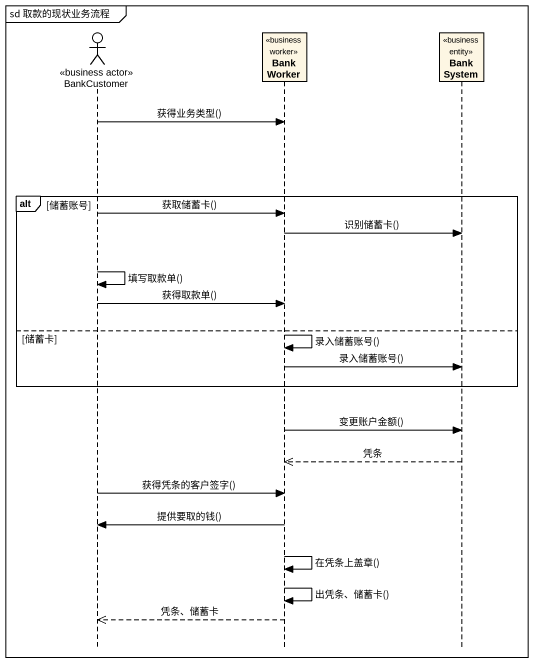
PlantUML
@startuml
mainframe sd 取款的现状业务流程
hide footbox
actor BankCustomer <<business actor>>
participant BankWorker <<business worker>>
participant BankSystem <<business entity>>

BankCustomer -> BankWorker : 获得业务类型()
alt 储蓄账号
  BankCustomer -> BankWorker : 获取储蓄卡()
  BankWorker -> BankSystem : 识别储蓄卡()
  BankCustomer -> BankCustomer : 填写取款单()
  BankCustomer -> BankWorker : 获得取款单()
else 储蓄卡
  BankWorker -> BankWorker : 录入储蓄账号()
  BankWorker -> BankSystem : 录入储蓄账号()
end
BankWorker -> BankSystem : 变更账户金额()
BankSystem -->> BankWorker : 凭条
BankCustomer -> BankWorker : 获得凭条的客户签字()
BankWorker -> BankCustomer : 提供要取的钱()
BankWorker -> BankWorker : 在凭条上盖章()
BankWorker -> BankWorker : 出凭条、储蓄卡()
BankWorker -->> BankCustomer : 凭条、储蓄卡
@enduml
